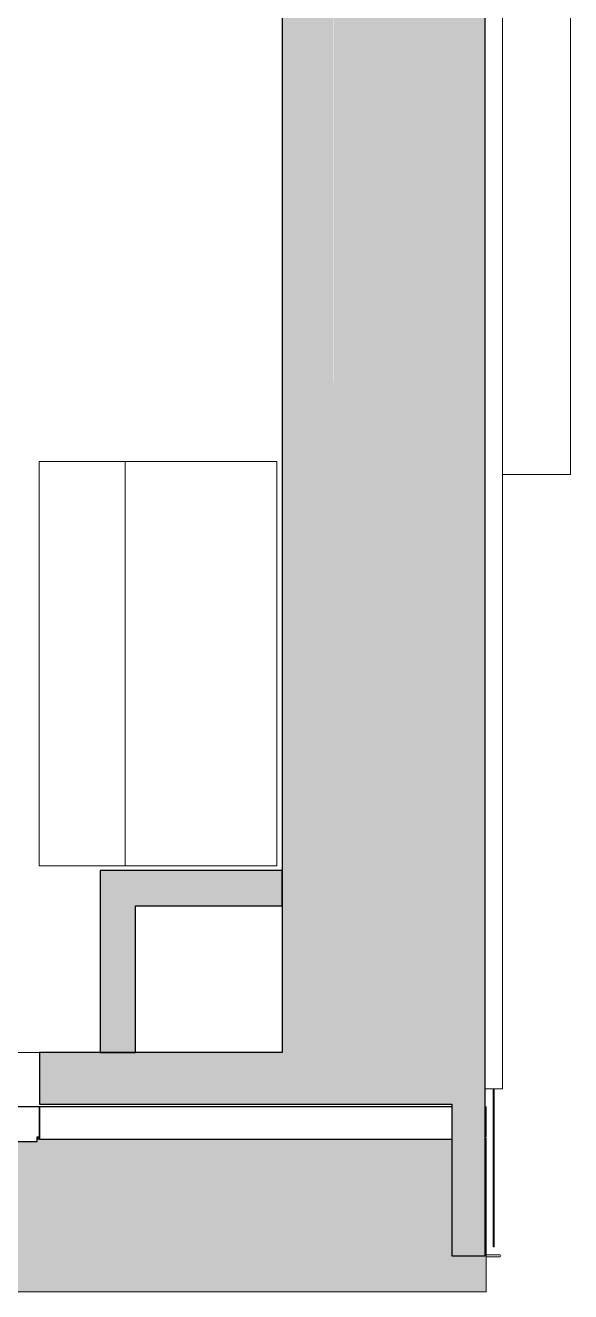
# Model space of a CAD drawing. Header units: millimetres. Extents: x 155927 to 326028, y -36033 to 97293.
# Drawn here: x 230231 to 231310, y 8897 to 11401 of the extents above; entities that cross this region are included whole.
import ezdxf

# ---------------------------------------------------------------- set-up
doc = ezdxf.new("R2010")
doc.units = ezdxf.units.MM
doc.header["$MEASUREMENT"] = 0
for name, color, linetype, lineweight in [('A-GLAZ', 7, 'CONTINUOUS', 9), ('A-GLAZ-CURT', 7, 'CONTINUOUS', 9), ('A-GLAZ-CWMG', 7, 'CONTINUOUS', 9), ('A-WALL', 7, 'CONTINUOUS', 9), ('A-WALL-PATT', 7, 'CONTINUOUS', 9), ('I-FURN', 8, 'CONTINUOUS', 9), ('I-WALL', 7, 'CONTINUOUS', 9), ('Q-SPCQ', 8, 'CONTINUOUS', 9)]:
    doc.layers.add(name, color=color, linetype=linetype, lineweight=lineweight)

msp = doc.modelspace()

# ---------------------------------------------------------------- hatches: boundary and pattern name
at = {"layer": 'A-GLAZ'}
h = msp.add_hatch(color=256, dxfattribs=at)
h.paths.add_polyline_path([(231142.8, 9202.6), (231142.8, 9262.5), (231140.8, 9262.5), (231140.8, 9202.6)], flags=0)
h.paths.add_polyline_path([(228922.4, 9255.8), (228919.6, 9257.5), (228920.9, 9256.4), (228922, 9255.9)], flags=0)
h.paths.add_polyline_path([(226222.4, 9255.8), (226219.6, 9257.5), (226220.9, 9256.4), (226222, 9255.9)], flags=0)
msp.add_hatch(color=256, dxfattribs=at).paths.add_polyline_path([(231140.8, 8896.6), (231142.8, 8896.6), (231142.8, 9198.3), (231140.8, 9198.3), (231140.8, 8967.6), (231074.8, 8967.6), (231074.8, 9198.3), (230254.5, 9198.3), (230254.5, 9193.6), (228863.2, 9193.6), (228863.2, 9198.3), (228858.8, 9198.3), (228858.8, 9193.6), (227558.8, 9193.6), (227558.8, 9198.3), (227554.5, 9198.3), (227554.5, 9193.6), (226163.2, 9193.6), (226163.2, 9198.3), (226158.8, 9198.3), (226158.8, 8933.6), (226058.8, 8933.6), (226058.8, 8896.6), (231074.8, 8896.6)], flags=0)
h = msp.add_hatch(color=256, dxfattribs=at)
h.paths.add_polyline_path([(231142.8, 9198.3), (231142.8, 9200.4), (231140.8, 9200.4), (231140.8, 9198.3)], flags=0)
h.paths.add_polyline_path([(230254.5, 9198.3), (230258.8, 9198.3), (230258.8, 9200.4), (230254.5, 9200.4)], flags=0)
h.paths.add_polyline_path([(228858.8, 9198.3), (228863.2, 9198.3), (228863.2, 9200.4), (228858.8, 9200.4)], flags=0)
h.paths.add_polyline_path([(227554.5, 9198.3), (227558.8, 9198.3), (227558.8, 9200.4), (227554.5, 9200.4)], flags=0)
h.paths.add_polyline_path([(226158.8, 9198.3), (226163.2, 9198.3), (226163.2, 9200.4), (226158.8, 9200.4)], flags=0)
at = {"layer": 'A-WALL-PATT'}
h = msp.add_hatch(color=256, dxfattribs=at)
h.paths.add_polyline_path([(231074.8, 8967.6), (231140.8, 8967.6), (231140.5, 13645.6), (230840.8, 13645.6), (230840.8, 9267.6), (231074.8, 9267.6), (231074.8, 9235.4)], flags=0)
h.paths.add_polyline_path([(230840.8, 14969.6), (231140.8, 14969.6), (231140.8, 16290.6), (230840.8, 16290.6), (230840.8, 15037.6)], flags=0)
h.paths.add_polyline_path([(231140.8, 25449.6), (231140.8, 26790.6), (230840.8, 26790.6), (230840.8, 25449.6), (230876.4, 25449.6)], flags=0)
h.paths.add_polyline_path([(231140.8, 28449.6), (231140.8, 34647.6), (230840.8, 34647.6), (230840.8, 28449.6), (230876.4, 28449.6)], flags=0)
h = msp.add_hatch(color=256, dxfattribs=at)
h.paths.add_polyline_path([(230738.8, 9267.6), (230840.8, 9267.6), (230840.4, 13645.6), (230789.8, 13645.6), (230789.7, 13665.6), (230738.8, 13665.6), (230738.8, 9369.6)], flags=0)
h.paths.add_polyline_path([(230738.8, 14949.6), (230789.7, 14949.6), (230789.8, 14969.6), (230840.8, 14969.6), (230840.8, 15169.6), (230738.8, 15169.6), (230738.8, 14969.6)], flags=0)
for points in [[(230738.8, 9659.7), (230738.8, 9729.7), (230379.1, 9729.7), (230379.1, 9659.7), (230449.1, 9659.7)], [(230449.1, 9369.6), (230449.1, 9659.7), (230379.1, 9659.7), (230379.1, 9369.6)], [(230258.8, 9267.6), (230360.8, 9267.6), (230360.8, 9369.6), (230258.8, 9369.6)], [(230738.8, 9267.6), (230738.8, 9369.6), (230360.8, 9369.6), (230360.8, 9267.6)]]:
    msp.add_hatch(color=256, dxfattribs=at).paths.add_polyline_path(points, flags=0)

# ---------------------------------------------------------------- linework, layer by layer
at = {"layer": 'A-GLAZ', "lineweight": 30}
for p, q in [((230258.8, 9262.5), (230199.6, 9262.5)), ((231074.8, 9262.5), (230258.8, 9262.5)), ((230258.8, 9262.5), (230258.8, 9198.3)), ((230258.8, 9202.6), (230258.8, 9262.5)), ((230193.6, 9193.6), (230254.5, 9193.6)), ((230254.5, 9193.6), (230254.5, 9202.6)), ((230254.5, 9202.6), (230258.8, 9202.6)), ((230258.8, 9198.3), (231074.8, 9198.3))]:
    msp.add_line(p, q, dxfattribs=at)
at = {"layer": 'A-GLAZ'}
for p, q in [((231142.8, 9262.5), (231140.8, 9262.5)), ((231142.8, 9262.5), (231142.8, 9202.6)), ((230254.5, 9200.4), (230258.8, 9200.4)), ((230254.5, 9198.3), (230258.8, 9198.3)), ((231140.8, 9202.6), (231142.8, 9202.6)), ((231140.8, 9200.4), (231142.8, 9200.4)), ((231140.8, 9198.3), (231142.8, 9198.3)), ((231142.8, 9200.4), (231142.8, 9198.3)), ((231142.8, 9198.3), (231142.8, 8896.6)), ((226058.8, 8896.6), (231142.8, 8896.6))]:
    msp.add_line(p, q, dxfattribs=at)
at = {"layer": 'A-GLAZ-CURT', "lineweight": 20}
for p, q in [((231140.8, 12049.6), (231140.8, 9297.6)), ((231174.8, 9297.6), (231174.8, 10513.1)), ((231140.8, 9297.6), (231174.8, 9297.6))]:
    msp.add_line(p, q, dxfattribs=at)
at = {"layer": 'A-GLAZ-CWMG'}
for p, q in [((231156.8, 8985.6), (231156.8, 9297.6)), ((231158.8, 9297.6), (231158.8, 8985.6)), ((231158.8, 8985.6), (231156.8, 8985.6))]:
    msp.add_line(p, q, dxfattribs=at)
at = {"layer": 'A-WALL', "lineweight": 30}
for p, q in [((231140.8, 8967.6), (231140.8, 13565.6)), ((230840.8, 9267.6), (231074.8, 9267.6)), ((231074.8, 9267.6), (231074.8, 8967.6)), ((231074.8, 8967.6), (231140.8, 8967.6))]:
    msp.add_line(p, q, dxfattribs=at)
at = {"layer": 'A-WALL'}
for p, q in [((231169.8, 8969.6), (231142.8, 8969.6)), ((231142.8, 8965.6), (231169.8, 8965.6))]:
    msp.add_line(p, q, dxfattribs=at)
msp.add_arc((231169.8, 8967.6), 2, 270, 90, dxfattribs=at)
at = {"layer": 'I-FURN'}
for p, q in [((230428.7, 10538.6), (230258.7, 10538.6)), ((230258.7, 10538.6), (230258.7, 9738.6)), ((230728.7, 10538.6), (230428.7, 10538.6)), ((230428.7, 10538.6), (230428.7, 9738.6)), ((230728.7, 9738.6), (230728.7, 10538.6)), ((230258.7, 9738.6), (230428.7, 9738.6)), ((230428.7, 9738.6), (230728.7, 9738.6))]:
    msp.add_line(p, q, dxfattribs=at)
at = {"layer": 'I-WALL', "lineweight": 30}
for p, q in [((230738.8, 13665.6), (230738.8, 9369.6)), ((230738.8, 9729.7), (230379.1, 9729.7)), ((230379.1, 9729.7), (230379.1, 9659.7)), ((230738.8, 9659.7), (230738.8, 9729.7)), ((230379.1, 9659.7), (230379.1, 9369.6)), ((230449.1, 9659.7), (230738.8, 9659.7)), ((230449.1, 9369.6), (230449.1, 9659.7)), ((230258.8, 9369.6), (230258.8, 9267.6)), ((230360.8, 9369.6), (230258.8, 9369.6)), ((230738.8, 9369.6), (230360.8, 9369.6)), ((230379.1, 9369.6), (230449.1, 9369.6)), ((230258.8, 9267.6), (230360.8, 9267.6)), ((230360.8, 9267.6), (230738.8, 9267.6)), ((230738.8, 9267.6), (230840.8, 9267.6))]:
    msp.add_line(p, q, dxfattribs=at)
at = {"layer": 'I-WALL'}
msp.add_line((228858.8, 9369.6), (230258.8, 9369.6), dxfattribs=at)
at = {"layer": 'Q-SPCQ'}
for p, q in [((231174.8, 10513.1), (231174.8, 12102.1)), ((231309.8, 12102.1), (231309.8, 10513.1)), ((231174.8, 10513.1), (231309.8, 10513.1))]:
    msp.add_line(p, q, dxfattribs=at)

doc.saveas('drawing.dxf')
